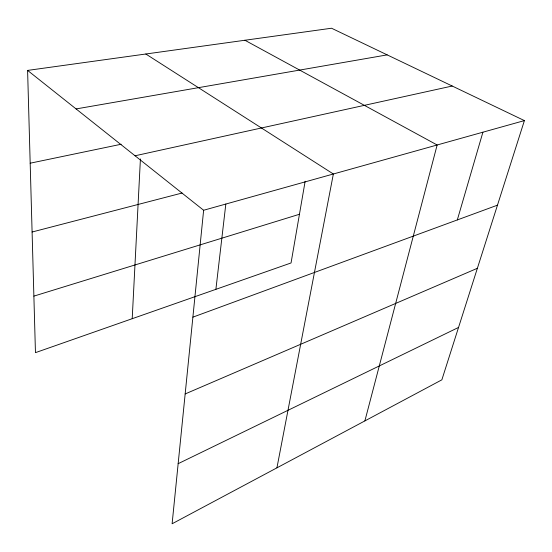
<?xml version="1.0" encoding="UTF-8"?>
<svg xmlns="http://www.w3.org/2000/svg" width="552" height="552" viewBox="0 0 552 552"><rect width="100%" height="100%" fill="white"/><g stroke="black" fill="none" stroke-linecap="round" stroke-linejoin="round"><path stroke-width="0.83" d="M132.204 318.704L140.422 158.935M27.6 70.414L203.626 210.257L172.114 523.772L441.862 379.831L524.4 120.598L331.538 28.228L27.6 70.414L35.452 352.652L291.049 262.959L305.146 181.249M215.887 289.338L225.83 204.019M276.931 467.841L333.36 173.997L145.818 54.006M364.893 420.907L437.149 144.99L244.909 40.255M457.318 219.931L482.91 132.197M178.151 463.68L458.553 327.426M185.161 393.949L477.376 268.293M192.883 317.152L497.476 205.165M33.879 296.12L299.453 214.266M203.626 210.257L524.4 120.598M32.099 232.012L182.056 193.034M135.047 155.781L452.212 86.029M30.181 163.199L121.171 144.251M76.079 108.93L387.18 54.883"/></g></svg>
